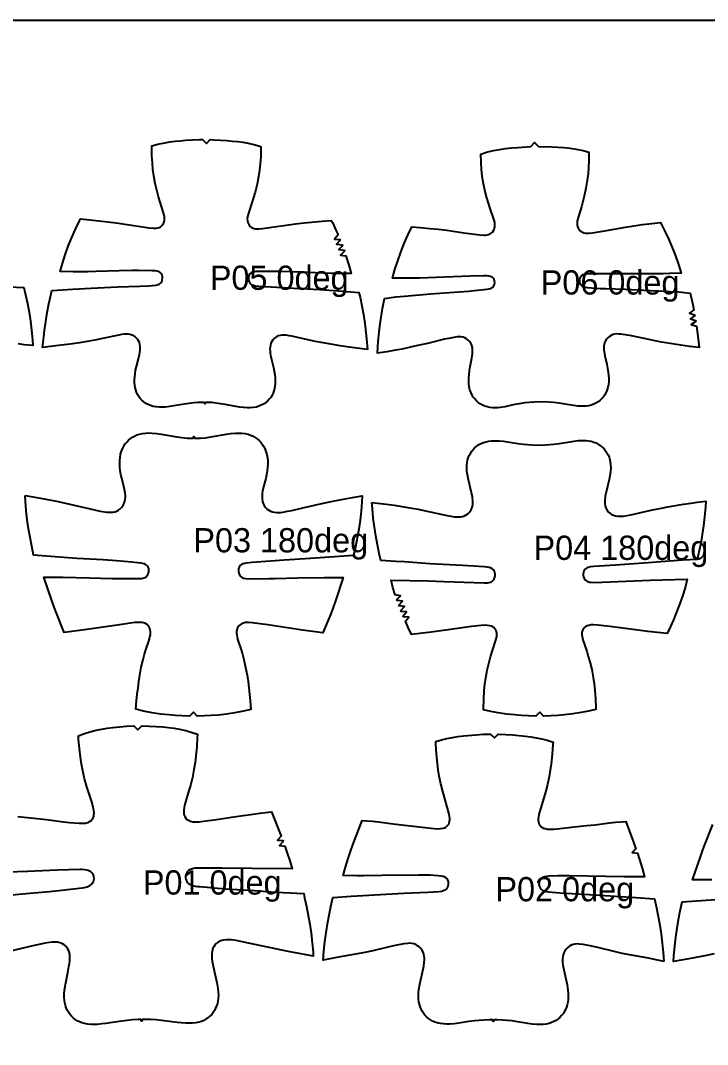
# Model space of a CAD drawing. Header units: millimetres. Extents: x 0 to 2000, y 0 to 1032.
# Drawn here: x 531 to 885, y 472 to 1000 of the extents above; entities that cross this region are included whole.
import ezdxf

# ---------------------------------------------------------------- set-up
doc = ezdxf.new("R2010")
doc.units = ezdxf.units.MM
for name, color, linetype in [('ANNOTATION', 3, 'Continuous'), ('LEATHER', 1, 'Continuous'), ('PIECES', 5, 'Continuous')]:
    doc.layers.add(name, color=color, linetype=linetype)

msp = doc.modelspace()

# ---------------------------------------------------------------- linework, layer by layer
at = {"layer": 'LEATHER'}
msp.add_lwpolyline([(0, 0), (2000, 0), (2000, 1000), (0, 1000)], close=True, dxfattribs=at)
at = {"layer": 'PIECES'}
for points in [[(709.75, 830.3), (700.21, 831.53), (695.5, 832.2), (690.81, 832.96), (686.82, 833.68), (682.85, 834.47), (678.88, 835.3), (670.56, 837.15), (669.17, 837.41), (667.78, 837.6), (666.38, 837.66), (665.5, 837.61), (664.63, 837.49), (663.78, 837.28), (662.97, 836.96), (662.21, 836.53), (661.44, 835.92), (660.79, 835.2), (660.26, 834.38), (659.84, 833.48), (659.55, 832.5), (659.39, 831.48), (659.34, 830.45), (659.39, 829.41), (659.52, 828.37), (659.7, 827.34), (660.2, 825.11), (661.22, 821.03), (661.6, 819.15), (661.89, 817.26), (662.03, 815.71), (662.09, 814.17), (662.04, 812.62), (661.91, 811.38), (661.7, 810.16), (661.38, 808.96), (660.96, 807.79), (660.41, 806.66), (659.76, 805.59), (658.99, 804.6), (658.13, 803.69), (657.17, 802.88), (656.07, 802.13), (654.89, 801.5), (653.65, 801.01), (652.36, 800.63), (650.77, 800.34), (649.16, 800.2), (647.53, 800.19), (645.91, 800.3), (643.66, 800.59), (636.26, 801.9), (631.34, 802.65), (629.37, 802.89), (627.17, 803.01), (626.11, 803), (625.71, 802.2), (625.31, 803), (624.26, 803.02), (622.06, 802.93), (620.08, 802.72), (615.16, 802.03), (607.74, 800.81), (605.48, 800.55), (603.86, 800.47), (602.24, 800.49), (600.62, 800.65), (599.03, 800.97), (597.75, 801.36), (596.52, 801.87), (595.35, 802.51), (594.25, 803.28), (593.31, 804.1), (592.46, 805.02), (591.71, 806.02), (591.06, 807.1), (590.53, 808.24), (590.12, 809.41), (589.82, 810.61), (589.62, 811.84), (589.51, 813.08), (589.48, 814.63), (589.56, 816.17), (589.72, 817.71), (590.03, 819.61), (590.44, 821.48), (591.51, 825.55), (592.04, 827.77), (592.23, 828.8), (592.37, 829.84), (592.43, 830.88), (592.4, 831.91), (592.25, 832.92), (591.97, 833.91), (591.57, 834.81), (591.05, 835.64), (590.4, 836.37), (589.65, 836.99), (588.89, 837.43), (588.08, 837.76), (587.24, 837.98), (586.37, 838.12), (585.49, 838.17), (584.08, 838.13), (582.69, 837.96), (581.31, 837.72), (572.96, 835.97), (568.98, 835.19), (565, 834.46), (561, 833.78), (556.3, 833.08), (551.58, 832.47), (542.03, 831.37), (542.62, 836.8), (543.04, 840.12), (543.69, 844.72), (544.44, 849.3), (545.3, 853.82), (546.29, 858.32), (546.89, 860.73), (557.4, 861.4), (567.11, 861.92), (580.76, 862.57), (592.15, 863.03), (596.92, 863.18), (598.66, 863.29), (600.38, 863.51), (601.61, 863.79), (602.18, 864.03), (602.7, 864.36), (603.18, 864.84), (603.55, 865.41), (603.81, 866.04), (603.98, 867.02), (603.92, 868.02), (603.79, 868.57), (603.58, 869.1), (603.27, 869.57), (602.69, 870.09), (601.99, 870.44), (601.11, 870.7), (600.21, 870.83), (598.61, 870.93), (591.55, 871), (588.4, 870.98), (581.62, 870.84), (569.59, 870.46), (565.38, 870.36), (561.18, 870.32), (557.82, 870.33), (551.09, 870.49), (552.28, 874.72), (553.71, 879.19), (555.29, 883.6), (557.06, 888.03), (558.99, 892.38), (561.07, 896.67), (561.62, 897.71), (566.37, 897.25), (575.67, 896.21), (580.06, 895.64), (597.04, 893.01), (599.02, 892.82), (599.88, 892.8), (600.72, 892.86), (601.56, 893.03), (602.24, 893.28), (602.88, 893.63), (603.45, 894.08), (603.95, 894.62), (604.41, 895.35), (604.73, 896.16), (604.91, 897.01), (604.96, 897.88), (604.9, 898.75), (604.76, 899.61), (604.31, 901.33), (602.7, 906.32), (601.87, 909.04), (601.13, 911.78), (600.18, 915.84), (599.42, 919.95), (598.97, 923.21), (598.66, 926.49), (598.46, 930.23), (598.43, 933.97), (598.48, 935.39), (601.48, 936.2), (605.09, 936.97), (607.76, 937.4), (610.44, 937.73), (613.12, 937.99), (615.82, 938.2), (619.38, 938.41), (622.95, 938.55), (624.57, 938.57), (626.56, 936.55), (628.57, 938.54), (630.2, 938.5), (633.76, 938.32), (637.32, 938.06), (640.01, 937.82), (642.7, 937.53), (645.37, 937.16), (648.03, 936.7), (651.63, 935.88), (654.63, 935.03), (654.66, 933.61), (654.58, 929.87), (654.33, 926.14), (653.98, 922.86), (653.49, 919.6), (652.68, 915.51), (651.67, 911.46), (650.89, 908.73), (650.03, 906.02), (648.36, 901.05), (647.89, 899.34), (647.73, 898.48), (647.66, 897.61), (647.71, 896.74), (647.88, 895.88), (648.19, 895.07), (648.64, 894.34), (649.13, 893.79), (649.69, 893.34), (650.33, 892.98), (651.01, 892.72), (651.84, 892.54), (652.69, 892.47), (653.54, 892.47), (655.52, 892.64), (672.53, 895.05), (676.93, 895.57), (686.25, 896.49), (691, 896.89), (691.54, 895.84), (693.57, 891.53), (694.48, 889.38), (692.67, 887.25), (695.46, 887.08), (695.64, 886.62), (693.76, 884.55), (696.54, 884.28), (696.72, 883.82), (694.8, 881.79), (697.58, 881.47), (697.74, 881), (695.78, 879), (698.55, 878.63), (700.05, 873.78), (701.18, 869.54), (694.45, 869.46), (691.1, 869.49), (686.89, 869.59), (670.67, 870.28), (663.89, 870.5), (660.74, 870.56), (653.67, 870.58), (652.08, 870.5), (651.17, 870.38), (650.29, 870.14), (649.59, 869.79), (649, 869.28), (648.69, 868.81), (648.47, 868.29), (648.33, 867.73), (648.26, 866.74), (648.41, 865.76), (648.66, 865.12), (649.03, 864.55), (649.5, 864.07), (650.02, 863.73), (650.59, 863.48), (651.81, 863.18), (653.53, 862.94), (655.27, 862.81), (660.03, 862.6), (671.42, 862), (685.06, 861.17), (694.76, 860.53), (705.26, 859.73), (705.83, 857.3), (706.76, 852.8), (707.57, 848.27), (708.26, 843.68), (708.85, 839.07), (709.23, 835.74), (709.75, 830.3)], [(793.93, 935), (795.89, 937.03), (797.93, 935.07), (804.7, 934.87), (807.86, 934.7), (811.02, 934.45), (814.17, 934.1), (817.3, 933.61), (820.92, 932.86), (823.84, 932.1), (823.89, 927.86), (823.74, 924.12), (823.48, 920.83), (823.08, 917.56), (822.38, 913.45), (821.49, 909.37), (820.79, 906.62), (820, 903.89), (818.45, 898.87), (818.03, 897.16), (817.89, 896.29), (817.83, 895.42), (817.88, 894.55), (818.05, 893.69), (818.36, 892.88), (818.81, 892.13), (819.31, 891.58), (819.89, 891.12), (820.54, 890.76), (821.24, 890.5), (822.09, 890.32), (822.96, 890.25), (823.83, 890.26), (825.77, 890.44), (834, 891.79), (842.73, 893.37), (847.11, 894.07), (851.5, 894.69), (856.4, 895.33), (860.78, 895.85), (862.97, 891.64), (865.02, 887.34), (866.92, 882.97), (868.63, 878.6), (870.19, 874.18), (871.58, 869.71), (865.51, 869.43), (862.17, 869.33), (857.7, 869.26), (849.17, 869.26), (831.6, 869.36), (824.45, 869.28), (822.88, 869.2), (821.91, 869.07), (820.98, 868.78), (820.29, 868.38), (819.71, 867.83), (819.29, 867.13), (819.05, 866.35), (818.98, 865.51), (819.11, 864.68), (819.48, 863.88), (820.06, 863.23), (820.63, 862.85), (821.26, 862.59), (822.15, 862.38), (823.06, 862.27), (829.7, 861.82), (832.59, 861.69), (842.58, 861.35), (852.26, 860.84), (865.68, 860.27), (870.27, 859.96), (876.1, 859.43), (877.3, 854.23), (878, 850.7), (875.77, 849.02), (878.45, 848.24), (878.53, 847.75), (876.28, 846.1), (878.96, 845.28), (879.03, 844.79), (876.74, 843.19), (879.4, 842.32), (880.1, 837.22), (880.78, 831.32), (875.85, 831.83), (871.29, 832.44), (867.99, 832.97), (861.41, 834.15), (854.79, 835.41), (845.95, 837.29), (840.41, 838.14), (839.35, 838.27), (838.3, 838.31), (837.26, 838.22), (836.3, 837.97), (835.39, 837.58), (834.55, 837.06), (833.78, 836.43), (833.04, 835.62), (832.43, 834.72), (831.99, 833.72), (831.75, 832.86), (831.63, 831.98), (831.6, 831.09), (831.64, 830.19), (831.73, 829.29), (832.11, 827.1), (833.09, 822.8), (833.52, 820.66), (833.87, 818.51), (834.05, 816.99), (834.14, 815.46), (834.13, 813.94), (833.99, 812.31), (833.68, 810.72), (833.2, 809.17), (832.7, 808.02), (832.09, 806.94), (831.38, 805.92), (830.58, 804.98), (829.68, 804.11), (828.65, 803.31), (827.54, 802.62), (826.36, 802.05), (825.13, 801.6), (823.78, 801.27), (822.41, 801.07), (821.02, 800.98), (819.62, 801), (818.23, 801.1), (816.01, 801.37), (811.61, 802.15), (808.64, 802.62), (805.67, 802.99), (800.93, 803.3), (795.53, 803.21), (790.8, 802.73), (787.84, 802.26), (784.9, 801.68), (780.52, 800.75), (778.32, 800.4), (776.93, 800.25), (775.53, 800.19), (774.14, 800.23), (772.76, 800.38), (771.4, 800.66), (770.15, 801.07), (768.96, 801.6), (767.83, 802.25), (766.77, 803.01), (765.84, 803.85), (765, 804.76), (764.26, 805.75), (763.62, 806.82), (763.08, 807.94), (762.54, 809.48), (762.18, 811.06), (761.98, 812.68), (761.91, 814.2), (761.95, 815.73), (762.07, 817.26), (762.35, 819.42), (762.71, 821.57), (763.54, 825.9), (763.84, 828.11), (763.9, 829.01), (763.91, 829.91), (763.84, 830.8), (763.69, 831.67), (763.43, 832.52), (762.95, 833.5), (762.31, 834.39), (761.54, 835.17), (760.75, 835.78), (759.89, 836.27), (758.97, 836.62), (758, 836.83), (756.95, 836.89), (755.91, 836.81), (751.58, 836.04), (749.35, 835.6), (740.58, 833.41), (734, 831.93), (727.47, 830.51), (724.2, 829.87), (719.65, 829.1), (714.75, 828.42), (715.22, 834.34), (715.55, 837.68), (716.06, 842.29), (716.69, 846.9), (717.42, 851.44), (718.44, 856.68), (724.25, 857.41), (728.83, 857.88), (742.22, 858.92), (751.88, 859.77), (761.85, 860.45), (764.74, 860.69), (771.35, 861.36), (772.26, 861.51), (773.14, 861.75), (773.76, 862.03), (774.32, 862.43), (774.88, 863.1), (775.22, 863.91), (775.32, 864.75), (775.22, 865.58), (774.95, 866.36), (774.51, 867.04), (773.91, 867.57), (773.21, 867.95), (772.27, 868.2), (771.29, 868.3), (769.72, 868.33), (762.57, 868.16), (745.02, 867.45), (736.49, 867.15), (732.02, 867.06), (728.68, 867.04), (722.6, 867.11), (723.84, 871.62), (725.24, 876.1), (726.8, 880.52), (728.54, 884.96), (730.44, 889.32), (732.49, 893.61), (736.88, 893.25), (741.8, 892.78), (746.21, 892.3), (750.61, 891.76), (759.39, 890.49), (767.66, 889.43), (769.61, 889.31), (770.48, 889.33), (771.34, 889.43), (772.18, 889.64), (772.87, 889.93), (773.51, 890.31), (774.08, 890.79), (774.56, 891.36), (774.98, 892.12), (775.26, 892.94), (775.4, 893.81), (775.42, 894.68), (775.33, 895.55), (775.17, 896.41), (774.68, 898.11), (772.96, 903.07), (772.07, 905.77), (771.28, 908.49), (770.24, 912.54), (769.4, 916.62), (768.89, 919.88), (768.51, 923.15), (768.24, 926.88), (768.14, 931.12), (771.03, 931.99), (774.62, 932.87), (777.73, 933.46), (780.86, 933.93), (784.01, 934.28), (787.17, 934.56), (793.93, 935)], [(533.06, 755.03), (540.97, 753.63), (549.16, 752.03), (553.89, 751.02), (566.51, 748.06), (571.68, 746.94), (574.01, 746.54), (575.07, 746.41), (576.14, 746.32), (577.21, 746.31), (578.27, 746.41), (579.31, 746.63), (580.31, 746.98), (581.25, 747.47), (582.11, 748.09), (582.96, 748.94), (583.66, 749.92), (584.19, 751.01), (584.5, 752.02), (584.69, 753.07), (584.77, 754.13), (584.74, 755.2), (584.65, 756.27), (584.49, 757.34), (584.03, 759.54), (582.9, 763.89), (582.47, 765.82), (582.12, 767.76), (581.89, 769.72), (581.81, 771.34), (581.83, 772.97), (581.99, 774.58), (582.3, 776.23), (582.77, 777.84), (583.41, 779.4), (584, 780.51), (584.69, 781.56), (585.46, 782.54), (586.32, 783.45), (587.26, 784.27), (588.34, 785.03), (589.49, 785.67), (590.7, 786.21), (591.96, 786.62), (593.58, 786.99), (595.23, 787.2), (596.89, 787.26), (598.56, 787.21), (600.9, 786.99), (603.22, 786.65), (611.3, 785.2), (613.94, 784.83), (616.59, 784.59), (618.87, 784.53), (619.64, 784.55), (620.04, 785.35), (620.44, 784.55), (621.22, 784.53), (623.5, 784.58), (626.15, 784.81), (628.79, 785.18), (636.88, 786.61), (639.2, 786.94), (641.53, 787.16), (643.2, 787.2), (644.87, 787.13), (646.51, 786.92), (648.14, 786.55), (649.39, 786.13), (650.6, 785.6), (651.74, 784.95), (652.82, 784.19), (653.77, 783.36), (654.63, 782.45), (655.4, 781.47), (656.07, 780.42), (656.66, 779.31), (657.3, 777.75), (657.77, 776.14), (658.07, 774.48), (658.22, 772.87), (658.24, 771.25), (658.16, 769.63), (657.92, 767.67), (657.57, 765.72), (657.13, 763.8), (656, 759.45), (655.53, 757.25), (655.37, 756.18), (655.27, 755.11), (655.24, 754.04), (655.32, 752.98), (655.5, 751.93), (655.82, 750.92), (656.34, 749.83), (657.03, 748.85), (657.89, 747.99), (658.75, 747.37), (659.68, 746.88), (660.68, 746.53), (661.72, 746.3), (662.78, 746.2), (663.85, 746.21), (664.92, 746.29), (665.98, 746.43), (668.32, 746.82), (670.64, 747.3), (676.33, 748.57), (686.11, 750.86), (690.84, 751.85), (699.04, 753.43), (706.96, 754.81), (706.78, 751.8), (706.35, 746.84), (705.82, 742.23), (705.17, 737.63), (704.41, 733.09), (703.53, 728.57), (702.52, 723.99), (680.29, 722.42), (666.64, 721.61), (659.7, 721.15), (650.17, 720.37), (647.12, 720.07), (646.29, 719.92), (645.48, 719.69), (644.73, 719.34), (644.2, 718.97), (643.76, 718.52), (643.41, 717.99), (643.15, 717.27), (643.05, 716.52), (643.08, 715.74), (643.24, 714.9), (643.56, 714.11), (644.02, 713.4), (644.64, 712.83), (645.14, 712.56), (645.69, 712.37), (646.83, 712.18), (648.5, 712.08), (658.92, 712.1), (662.08, 712.14), (673.59, 712.44), (687.31, 712.7), (692.3, 712.71), (697.15, 712.65), (693.16, 700.71), (691.92, 697.17), (690.71, 694.03), (686.68, 684.13), (676.17, 685.6), (658.2, 688.23), (650.22, 689.33), (648.2, 689.47), (647.34, 689.47), (646.49, 689.39), (645.66, 689.21), (644.73, 688.86), (643.89, 688.33), (643.3, 687.74), (642.83, 687.06), (642.48, 686.3), (642.26, 685.53), (642.15, 684.73), (642.13, 683.93), (642.19, 683.12), (642.38, 682.01), (642.65, 680.91), (642.97, 679.83), (644.31, 675.81), (645.14, 673.09), (645.89, 670.35), (646.8, 666.34), (647.56, 662.3), (648.06, 659.04), (648.49, 655.77), (648.87, 652.45), (649.19, 649.12), (649.5, 644.64), (645.62, 643.7), (641.23, 642.85), (636.91, 642.21), (632.57, 641.74), (629.09, 641.46), (625.61, 641.26), (621.86, 641.15), (619.86, 643.15), (617.86, 641.16), (614.11, 641.28), (610.63, 641.48), (607.15, 641.77), (602.82, 642.26), (598.5, 642.91), (594.11, 643.77), (590.23, 644.72), (590.56, 649.2), (590.88, 652.52), (591.27, 655.84), (591.71, 659.11), (592.22, 662.37), (592.98, 666.41), (593.91, 670.41), (594.66, 673.15), (595.5, 675.87), (596.85, 679.89), (597.18, 680.97), (597.45, 682.07), (597.64, 683.18), (597.7, 683.99), (597.68, 684.79), (597.58, 685.58), (597.36, 686.35), (597.01, 687.12), (596.54, 687.8), (595.95, 688.39), (595.11, 688.92), (594.18, 689.28), (593.35, 689.45), (592.5, 689.53), (591.65, 689.55), (589.62, 689.41), (581.65, 688.32), (563.67, 685.74), (553.15, 684.3), (549.14, 694.21), (547.94, 697.35), (546.72, 700.9), (542.76, 712.85), (547.6, 712.89), (552.6, 712.87), (566.31, 712.58), (577.83, 712.24), (580.99, 712.2), (591.4, 712.15), (593.08, 712.25), (594.22, 712.44), (594.76, 712.62), (595.26, 712.89), (595.89, 713.46), (596.35, 714.17), (596.67, 714.96), (596.83, 715.8), (596.87, 716.57), (596.77, 717.33), (596.51, 718.05), (596.16, 718.58), (595.72, 719.03), (595.2, 719.4), (594.44, 719.75), (593.64, 719.99), (592.81, 720.14), (586.13, 720.78), (580.23, 721.25), (573.29, 721.72), (559.65, 722.57), (537.42, 724.2), (536.41, 728.79), (535.55, 733.3), (534.8, 737.84), (534.16, 742.44), (533.64, 747.06), (533.22, 752.02), (533.06, 755.03)], [(711.96, 751.34), (716.39, 750.87), (719.48, 750.48), (723.44, 749.92), (731.59, 748.61), (735.77, 747.86), (739.55, 747.11), (750.74, 744.63), (752.59, 744.28), (754.46, 744.03), (755.51, 743.95), (756.57, 743.93), (757.62, 744.01), (758.66, 744.2), (759.67, 744.51), (760.61, 744.97), (761.47, 745.56), (762.13, 746.17), (762.69, 746.86), (763.16, 747.62), (763.53, 748.44), (763.82, 749.4), (763.99, 750.39), (764.05, 751.4), (764.02, 752.42), (763.92, 753.43), (763.77, 754.45), (763.37, 756.44), (761.71, 763.01), (761.2, 765.67), (760.99, 767.31), (760.88, 768.96), (760.92, 770.61), (761.06, 771.89), (761.32, 773.16), (761.69, 774.4), (762.17, 775.6), (762.75, 776.73), (763.44, 777.79), (764.23, 778.77), (765.12, 779.68), (766.09, 780.49), (767.18, 781.23), (768.34, 781.85), (769.55, 782.35), (770.81, 782.74), (772.14, 783.02), (773.49, 783.18), (774.84, 783.25), (776.2, 783.24), (777.56, 783.16), (779.83, 782.93), (787.23, 781.8), (790.14, 781.44), (794.44, 781.11), (797.96, 780.95), (801.49, 781.14), (805.78, 781.5), (808.68, 781.88), (816.08, 783.06), (818.34, 783.32), (819.7, 783.41), (821.06, 783.43), (822.42, 783.37), (823.76, 783.22), (825.1, 782.95), (826.36, 782.57), (827.58, 782.08), (828.74, 781.47), (829.84, 780.74), (830.82, 779.93), (831.71, 779.03), (832.5, 778.05), (833.2, 777), (833.8, 775.88), (834.29, 774.68), (834.67, 773.44), (834.93, 772.18), (835.09, 770.89), (835.13, 769.24), (835.04, 767.6), (834.84, 765.96), (834.35, 763.29), (832.75, 756.71), (832.36, 754.71), (832.21, 753.7), (832.12, 752.68), (832.1, 751.66), (832.17, 750.66), (832.35, 749.67), (832.65, 748.7), (833.02, 747.89), (833.5, 747.14), (834.06, 746.45), (834.72, 745.85), (835.59, 745.26), (836.54, 744.81), (837.54, 744.5), (838.58, 744.32), (839.64, 744.26), (840.69, 744.28), (841.75, 744.37), (843.61, 744.63), (845.46, 744.99), (856.63, 747.56), (860.41, 748.34), (864.58, 749.13), (872.72, 750.5), (876.67, 751.09), (879.77, 751.5), (884.19, 752), (884.01, 748.95), (883.56, 744), (883.01, 739.39), (882.34, 734.79), (881.56, 730.26), (880.67, 725.75), (879.83, 722.04), (872.18, 721.57), (867.7, 721.26), (854.5, 720.23), (837.56, 719.11), (831.93, 718.78), (826.5, 718.38), (824.8, 718.2), (824, 718.04), (823.22, 717.79), (822.5, 717.41), (821.99, 716.99), (821.57, 716.49), (821.25, 715.92), (821.03, 715.26), (820.95, 714.58), (820.96, 713.88), (821.11, 713.01), (821.44, 712.19), (821.93, 711.46), (822.6, 710.89), (823.32, 710.53), (824.11, 710.31), (824.92, 710.2), (826.56, 710.14), (847.18, 710.94), (855.5, 711.34), (874.65, 711.84), (873.67, 708.03), (872.52, 704.14), (871.32, 700.57), (870.01, 697.05), (868.77, 693.95), (867.48, 690.87), (865.96, 687.44), (864.25, 683.79), (854.24, 684.88), (845.31, 686.01), (833.39, 687.61), (828.34, 688.16), (826.31, 688.24), (825.04, 688.2), (823.78, 687.98), (823.06, 687.75), (822.37, 687.42), (821.75, 686.99), (821.22, 686.45), (820.75, 685.72), (820.44, 684.92), (820.28, 684.06), (820.26, 683.17), (820.37, 682.28), (820.56, 681.4), (820.82, 680.53), (822.76, 674.68), (823.6, 671.97), (824.38, 669.24), (825.37, 665.18), (826.16, 661.09), (826.62, 657.83), (826.97, 654.55), (827.31, 650.02), (827.46, 645.49), (827.46, 644.58), (823.69, 643.77), (819.94, 643.07), (815.62, 642.4), (811.29, 641.87), (807.82, 641.55), (804.34, 641.32), (800.55, 641.17), (798.54, 643.16), (796.55, 641.15), (792.67, 641.27), (789.18, 641.48), (785.7, 641.77), (781.37, 642.27), (777.05, 642.9), (773.29, 643.57), (769.52, 644.36), (769.51, 645.27), (769.63, 649.8), (769.93, 654.33), (770.25, 657.61), (770.69, 660.87), (771.45, 664.97), (772.41, 669.04), (773.17, 671.77), (773.99, 674.49), (775.88, 680.35), (776.13, 681.23), (776.32, 682.11), (776.42, 683), (776.39, 683.89), (776.22, 684.75), (775.91, 685.55), (775.43, 686.27), (774.9, 686.81), (774.27, 687.23), (773.59, 687.56), (772.86, 687.79), (771.6, 687.99), (770.33, 688.03), (768.3, 687.92), (763.26, 687.34), (751.34, 685.64), (742.43, 684.45), (732.43, 683.29), (730.69, 686.92), (729.22, 690.16), (731.02, 692.3), (728.23, 692.46), (728.03, 692.91), (729.87, 695.02), (727.08, 695.23), (726.89, 695.69), (728.77, 697.76), (725.99, 698.02), (725.81, 698.49), (727.72, 700.52), (724.94, 700.83), (724.78, 701.3), (726.74, 703.3), (723.97, 703.67), (722.81, 707.45), (721.81, 711.25), (740.97, 710.9), (749.29, 710.57), (769.91, 709.92), (771.55, 709.99), (772.36, 710.11), (773.15, 710.33), (773.87, 710.7), (774.53, 711.28), (775.02, 712.01), (775.33, 712.83), (775.48, 713.7), (775.49, 714.4), (775.4, 715.09), (775.18, 715.75), (774.85, 716.31), (774.43, 716.81), (773.92, 717.22), (773.19, 717.59), (772.41, 717.84), (771.6, 717.99), (769.91, 718.17), (764.47, 718.52), (758.84, 718.81), (741.9, 719.8), (728.69, 720.72), (724.21, 721), (716.55, 721.41), (715.69, 725.11), (714.76, 729.61), (713.94, 734.14), (713.24, 738.73), (712.65, 743.34), (712.17, 748.29), (711.96, 751.34)], [(862.62, 514.7), (854.69, 516.28), (845.87, 517.89), (841.01, 518.81), (837, 519.71), (829.2, 521.59), (825.38, 522.48), (820.95, 523.34), (818.91, 523.62), (817.89, 523.66), (816.87, 523.59), (815.82, 523.37), (814.81, 522.99), (813.87, 522.47), (813.01, 521.82), (812.21, 521), (811.54, 520.08), (811.02, 519.07), (810.67, 518.09), (810.44, 517.09), (810.32, 516.06), (810.29, 515.02), (810.34, 513.97), (810.62, 511.88), (812.62, 502.63), (813.06, 499.79), (813.19, 498.16), (813.22, 496.52), (813.13, 494.89), (812.95, 493.58), (812.67, 492.29), (812.28, 491.03), (811.78, 489.8), (811.21, 488.7), (810.55, 487.66), (809.79, 486.68), (808.94, 485.79), (808, 484.98), (806.94, 484.24), (805.81, 483.62), (804.63, 483.11), (803.4, 482.71), (801.83, 482.37), (800.24, 482.18), (798.63, 482.11), (797.02, 482.15), (794.67, 482.35), (792.34, 482.66), (787.14, 483.51), (784.26, 483.93), (781.76, 484.19), (779.24, 484.36), (776.49, 484.46), (774.95, 484.45), (774.55, 483.65), (774.15, 484.46), (772.61, 484.47), (769.86, 484.4), (767.34, 484.25), (764.83, 484), (761.95, 483.61), (756.75, 482.8), (754.41, 482.51), (752.06, 482.33), (750.45, 482.3), (748.85, 482.38), (747.26, 482.59), (745.69, 482.94), (744.46, 483.35), (743.28, 483.87), (742.16, 484.5), (741.1, 485.24), (740.17, 486.06), (739.33, 486.96), (738.58, 487.94), (737.92, 488.99), (737.36, 490.1), (736.87, 491.33), (736.5, 492.59), (736.22, 493.88), (736.05, 495.2), (735.97, 496.83), (736.02, 498.46), (736.17, 500.09), (736.62, 502.93), (738.69, 512.16), (738.99, 514.25), (739.05, 515.3), (739.03, 516.34), (738.91, 517.37), (738.7, 518.38), (738.36, 519.36), (737.84, 520.37), (737.18, 521.3), (736.38, 522.12), (735.53, 522.78), (734.59, 523.3), (733.59, 523.69), (732.54, 523.92), (731.52, 524), (730.5, 523.97), (728.46, 523.71), (724.02, 522.88), (720.19, 522.02), (712.38, 520.2), (708.37, 519.34), (703.49, 518.45), (694.66, 516.92), (686.72, 515.39), (687.09, 519.92), (687.63, 524.8), (688.29, 529.41), (689.06, 534), (689.89, 538.53), (690.79, 543.04), (691.78, 547.6), (701.28, 548.24), (728.41, 549.78), (740.78, 550.34), (746.59, 550.7), (747.99, 550.91), (748.64, 551.09), (749.26, 551.33), (749.84, 551.65), (750.36, 552.06), (750.92, 552.75), (751.3, 553.55), (751.51, 554.5), (751.5, 555.48), (751.32, 556.29), (750.96, 557.03), (750.4, 557.63), (749.71, 558.09), (748.75, 558.46), (747.74, 558.68), (746.09, 558.87), (741.76, 559.08), (739.09, 559.15), (736, 559.17), (717.14, 559), (707.56, 558.79), (704.22, 558.79), (697.16, 558.93), (698.38, 563.29), (699.77, 567.81), (700.92, 571.29), (702.15, 574.75), (706.98, 587.34), (709.41, 587.21), (712.3, 586.96), (715.4, 586.6), (722.83, 585.6), (727.17, 585.07), (744.07, 583.2), (746.1, 583.1), (747.37, 583.15), (748.63, 583.37), (749.35, 583.6), (750.03, 583.93), (750.64, 584.35), (751.17, 584.88), (751.58, 585.49), (751.87, 586.17), (752.06, 586.88), (752.14, 587.63), (752.14, 588.38), (752.02, 589.48), (751.78, 590.55), (748.51, 602.22), (747.51, 606.21), (746.69, 610.23), (746.18, 613.52), (745.78, 616.82), (745.28, 621.76), (744.91, 626.71), (744.85, 628.02), (747.85, 628.92), (750.65, 629.62), (753.48, 630.19), (756.35, 630.64), (759.23, 630.98), (765.69, 631.59), (769.26, 631.82), (773.13, 631.91), (775.12, 629.91), (777.13, 631.9), (781, 631.77), (784.57, 631.51), (791.02, 630.86), (793.9, 630.49), (796.77, 630.02), (799.59, 629.43), (802.39, 628.7), (805.38, 627.79), (805.31, 626.47), (804.9, 621.53), (804.36, 616.59), (803.93, 613.29), (803.4, 610.01), (802.55, 605.99), (801.52, 602.01), (798.15, 590.37), (797.91, 589.29), (797.77, 588.2), (797.77, 587.45), (797.85, 586.7), (798.03, 585.98), (798.31, 585.31), (798.72, 584.69), (799.25, 584.16), (799.86, 583.73), (800.53, 583.4), (801.25, 583.16), (802.5, 582.94), (803.78, 582.88), (805.81, 582.96), (822.72, 584.69), (827.06, 585.19), (834.5, 586.13), (837.61, 586.47), (840.5, 586.69), (842.93, 586.81), (846.43, 577.48), (848.14, 572.78), (846.18, 570.79), (848.95, 570.42), (849.98, 567.21), (851.34, 562.68), (852.53, 558.32), (845.46, 558.23), (842.13, 558.26), (832.55, 558.54), (813.69, 558.86), (810.6, 558.87), (807.92, 558.82), (803.59, 558.65), (801.95, 558.46), (800.93, 558.25), (799.97, 557.89), (799.28, 557.44), (798.71, 556.84), (798.35, 556.1), (798.16, 555.3), (798.14, 554.32), (798.34, 553.36), (798.72, 552.56), (799.27, 551.86), (799.79, 551.45), (800.36, 551.13), (800.99, 550.88), (801.63, 550.7), (803.03, 550.48), (808.84, 550.07), (821.21, 549.42), (848.32, 547.66), (857.81, 546.94), (858.77, 542.38), (859.63, 537.86), (860.42, 533.33), (861.16, 528.73), (861.78, 524.11), (862.29, 519.23), (862.62, 514.7)]]:
    msp.add_lwpolyline(points, close=True, dxfattribs=at)
for points in [[(524.78, 862.62), (532.44, 862.21), (533.3, 858.51), (534.23, 854.01), (535.04, 849.48), (535.75, 844.89), (536.33, 840.28), (536.82, 835.33), (537.03, 832.28), (537.03, 832.28), (532.6, 832.75), (529.5, 833.14)], [(529.33, 589.48), (544.1, 587.83), (552.86, 586.72), (555.89, 586.38), (560.91, 585.92), (562.91, 585.9), (564.14, 586.01), (565.33, 586.3), (566.02, 586.59), (566.65, 586.97), (567.22, 587.43), (567.7, 587.99), (568.13, 588.74), (568.41, 589.55), (568.56, 590.41), (568.6, 591.28), (568.53, 592.33), (568.36, 593.37), (568.12, 594.4), (567.36, 596.91), (565.66, 602.07), (564.85, 604.76), (563.73, 608.81), (562.78, 612.89), (562.12, 616.44), (561.59, 620.02), (561.04, 624.54), (560.64, 629.08), (560.53, 631.08), (563.21, 632.07), (566.44, 633.09), (569.71, 633.92), (572.53, 634.48), (575.37, 634.92), (578.22, 635.28), (581.77, 635.64), (585.33, 635.92), (589.17, 636.1), (591.19, 634.13), (593.16, 636.15), (597.01, 636.07), (600.57, 635.89), (604.13, 635.61), (606.99, 635.33), (609.84, 634.96), (612.67, 634.47), (615.97, 633.73), (619.22, 632.8), (621.92, 631.87), (621.86, 629.87), (621.58, 625.32), (621.15, 620.78), (620.71, 617.2), (620.14, 613.63), (619.3, 609.53), (618.29, 605.45), (617.55, 602.74), (615.98, 597.54), (615.29, 595.01), (615.07, 593.98), (614.93, 592.93), (614.88, 591.88), (614.95, 591.01), (615.12, 590.16), (615.42, 589.35), (615.87, 588.61), (616.37, 588.07), (616.95, 587.62), (617.59, 587.26), (618.28, 586.99), (619.48, 586.73), (620.71, 586.64), (622.71, 586.72), (627.72, 587.31), (630.73, 587.73), (639.47, 589.07), (654.19, 591.09), (660.19, 591.78), (665.11, 579.34), (663.23, 577.28), (666.01, 577), (666.18, 576.53), (664.26, 574.51), (667.03, 574.19), (668.13, 570.99), (669.57, 566.49), (670.77, 562.38), (650.08, 562.6), (634.5, 562.82), (623, 562.83), (621.8, 562.8), (620.61, 562.69), (619.43, 562.48), (618.66, 562.26), (617.94, 561.94), (617.28, 561.51), (616.66, 560.89), (616.2, 560.16), (615.92, 559.36), (615.79, 558.51), (615.79, 557.83), (615.89, 557.17), (616.1, 556.52), (616.41, 555.93), (616.82, 555.4), (617.32, 554.93), (617.99, 554.47), (618.73, 554.12), (619.51, 553.85), (620.73, 553.55), (621.98, 553.36), (623.23, 553.23), (632.46, 552.46), (638.9, 551.98), (649.13, 551.38), (662.18, 550.44), (666.19, 550.19), (676.74, 549.67), (677.25, 547.41), (678.19, 542.91), (679.06, 538.39), (679.87, 533.81), (680.58, 529.2), (681.16, 524.33), (681.6, 519.45), (681.72, 517.39), (681.72, 517.39), (674.47, 518.7), (669.58, 519.64), (648.3, 524.1), (641.85, 525.38), (639.55, 525.71), (638.14, 525.81), (636.74, 525.8), (635.35, 525.62), (634.48, 525.4), (633.64, 525.1), (632.84, 524.71), (632.1, 524.23), (631.42, 523.67), (630.83, 523.01), (630.33, 522.25), (629.94, 521.44), (629.65, 520.58), (629.46, 519.69), (629.35, 518.78), (629.3, 517.86), (629.37, 516.24), (629.58, 514.62), (629.88, 513.02), (630.57, 509.83), (631.97, 503.73), (632.47, 500.77), (632.66, 499.04), (632.73, 497.31), (632.65, 495.57), (632.48, 494.28), (632.21, 493), (631.82, 491.76), (631.33, 490.55), (630.74, 489.42), (630.06, 488.35), (629.27, 487.36), (628.39, 486.45), (627.42, 485.63), (626.33, 484.89), (625.17, 484.26), (623.96, 483.75), (622.7, 483.35), (621.05, 483.01), (619.37, 482.81), (617.67, 482.75), (615.98, 482.78), (613.76, 482.94), (611.55, 483.18), (603.45, 484.18), (600.66, 484.45), (597.87, 484.63), (594.89, 484.69), (593.52, 484.66), (593.13, 483.85), (592.72, 484.65), (591.36, 484.65), (588.38, 484.51), (585.59, 484.26), (582.81, 483.92), (574.75, 482.7), (572.54, 482.41), (570.33, 482.19), (568.63, 482.11), (566.94, 482.13), (565.25, 482.28), (563.59, 482.59), (562.32, 482.96), (561.09, 483.43), (559.92, 484.03), (558.81, 484.74), (557.82, 485.53), (556.92, 486.42), (556.11, 487.4), (555.39, 488.44), (554.78, 489.56), (554.26, 490.76), (553.84, 491.99), (553.53, 493.26), (553.33, 494.55), (553.2, 496.28), (553.23, 498.02), (553.37, 499.75), (553.8, 502.72), (555.04, 508.86), (555.65, 512.06), (555.91, 513.67), (556.07, 515.29), (556.1, 516.91), (556.03, 517.83), (555.9, 518.74), (555.68, 519.63), (555.37, 520.47), (554.96, 521.28), (554.44, 522.02), (553.83, 522.67), (553.14, 523.21), (552.39, 523.67), (551.58, 524.04), (550.73, 524.32), (549.86, 524.51), (548.46, 524.66), (547.06, 524.64), (545.65, 524.5), (543.36, 524.11), (536.95, 522.66), (515.79, 517.66)], [(887.26, 556.68), (882.27, 556.67), (877.43, 556.72), (881.41, 568.67), (882.65, 572.21), (883.86, 575.34), (887.89, 585.24)], [(522.39, 548.64), (535.41, 549.91), (545.62, 550.78), (552.05, 551.42), (562.5, 552.59), (563.74, 552.82), (564.96, 553.14), (565.73, 553.43), (566.46, 553.81), (567.12, 554.28), (567.6, 554.76), (568, 555.3), (568.3, 555.91), (568.49, 556.56), (568.57, 557.22), (568.55, 557.9), (568.41, 558.74), (568.1, 559.54), (567.62, 560.26), (566.99, 560.86), (566.32, 561.27), (565.59, 561.57), (564.82, 561.78), (563.63, 561.96), (562.44, 562.03), (561.24, 562.04), (549.74, 561.73), (534.17, 561.1), (513.49, 560.35)], [(888.46, 518.52), (883.73, 517.52), (875.54, 515.95), (867.62, 514.56), (867.79, 517.58), (868.22, 522.54), (868.75, 527.15), (869.4, 531.75), (870.16, 536.29), (871.04, 540.8), (872.06, 545.38), (894.29, 546.96)]]:
    msp.add_lwpolyline(points, dxfattribs=at)

# ---------------------------------------------------------------- texts
at = {"layer": 'ANNOTATION'}
for s, p in [('P05 0deg', (628.33, 861.06)), ('P06 0deg', (799.04, 858.64)), ('P03 180deg', (619.83, 725.64)), ('P04 180deg', (795.33, 721.76)), ('P01 0deg', (593.77, 549.14)), ('P02 0deg', (775.67, 545.67))]:
    msp.add_text(s, height=12.5, dxfattribs=at).set_placement(p)

doc.saveas('drawing.dxf')
